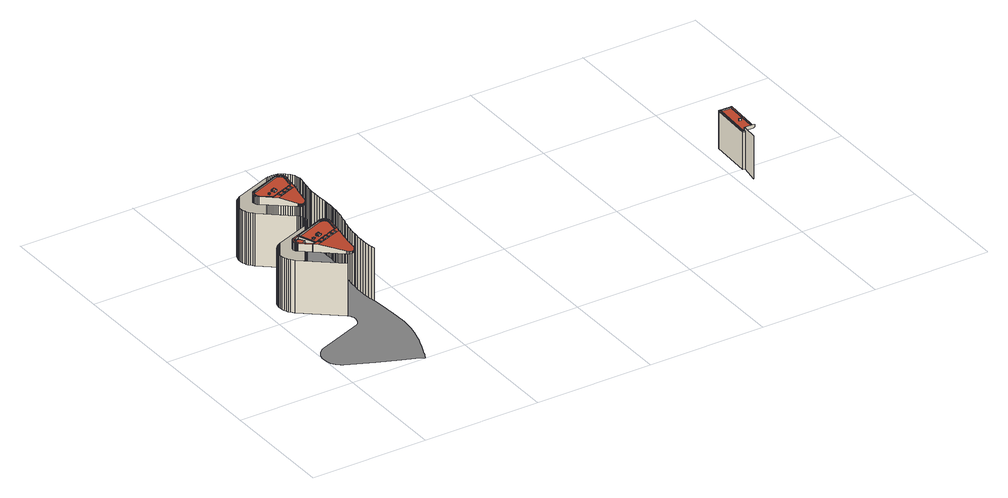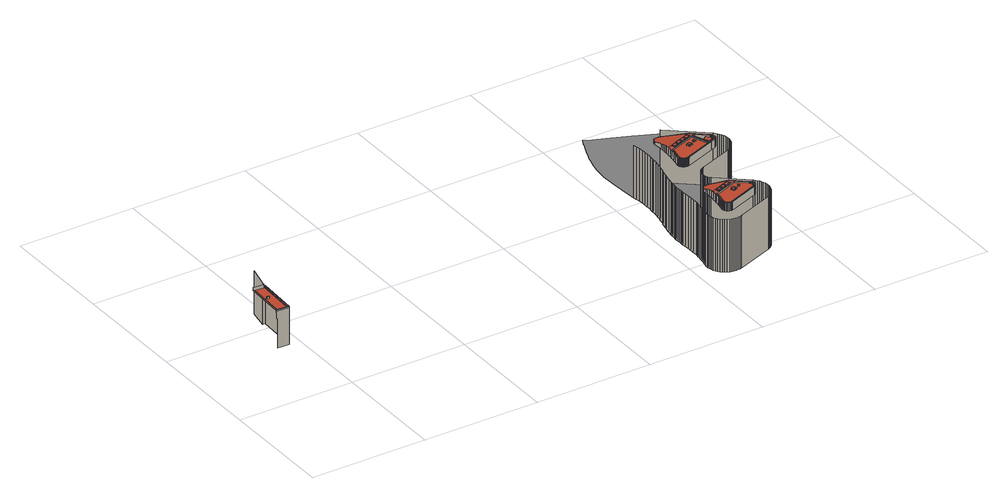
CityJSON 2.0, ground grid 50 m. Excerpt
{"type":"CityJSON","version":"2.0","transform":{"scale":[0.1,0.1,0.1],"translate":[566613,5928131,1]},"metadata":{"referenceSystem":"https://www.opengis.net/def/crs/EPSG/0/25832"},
"CityObjects":{
"building1":{"type":"Building","attributes":{"Grundfläche 2D":"8619.671251","Grundhöhe NN":"1.029"},"children":["building1-1","building1-2","building1-3","building1-4","building1-5","building1-6","building1-7","building1-8","building1-9","building1-10","building1-11","building1-12","building1-13","building1-14"],"geometry":[{"type":"MultiSurface","lod":"3","boundaries":[[[0,1,2,3]],[[4,0,3,5]],[[1,6,7,2]],[[8,4,5,9]],[[6,10,11,7]],[[12,8,9,13]],[[10,14,15,11]],[[16,17,18,12,13,19]],[[14,20,21,15]],[[20,22,23,21]],[[22,24,25,23]],[[24,26,27,25]],[[26,28,29,27]],[[28,30,31,29]],[[30,32,33,31]],[[32,34,35,33]],[[34,36,37,35]],[[38,17,16,39]],[[40,41,42,43]],[[40,43,44,45,46,47,48,49]],[[50,51,52,53]],[[36,54,55,37]],[[56,42,41,57,58]],[[59,60,61,62]],[[63,59,62,64]],[[60,65,66,61]],[[67,63,64,68]],[[65,69,70,66]],[[71,67,68,72]],[[69,73,74,70]],[[75,71,72,76]],[[73,77,78,74]],[[58,57,79,80]],[[81,75,76,82]],[[77,83,84,78]],[[80,79,85,86]],[[83,87,88,84]],[[86,85,89,90]],[[90,89,91,92]],[[87,93,94,88]],[[92,91,95,96]],[[47,46,97,98]],[[93,99,100,94]],[[95,101,102,96]],[[103,52,51,104]],[[50,53,105,106]],[[101,107,108,102]],[[99,109,110,100]],[[107,111,112,108]],[[111,113,114,112]],[[109,115,116,110]],[[117,118,119,120,121,122,123,124,125,126,127,128,129,130,131,132,133,134,135,136,137,138,139,140,141,142,143,144,145,146,147,148,149,39,16,19,13,9,5,3,2,7,11,15,21,23,25,27,29,31,33,35,37,55,150,151,152,153,154,155,156,157,158,159,160,161,162,163,164,165,166,167,82,76,72,68,64,62,61,66,70,74,78,84,88,94,100,110,116,168,169,170,171,172,173,174,175,176,177,178,179,180,181,182,183,184,185,186,187,188,189,190,191,192,193,194,195,196,197,198,199,200,201,202,203,204,205,206,207,208,209,210,211,212,213,214,215,216,217,218,219,220,221,222,223,224,225,226,227,228,229,230,231,232,233,234,235,236,237,238,239,240,241,242,243,244,245,246,247,248,249,250,251,252,253,254,255,256,257,258,259,260,261,262,263,264,265,266,267,268,269,270,271,272,273,274,275,276,277,278,279,280,281,282,283,284,285,286,287,288,289,290,291,292,293,294]],[[113,295,296,114]],[[297,298,299,300,301,302,303,304,305,306,56,58,80,86,90,92,96,102,108,112,114,296,307,308,309,310,311,312,313,314,315,316,317,318]],[[295,319,307,296]],[[319,320,308,307]],[[115,321,168,116]],[[320,322,323,324,325,326,327,328,329,330,317,316,315,314,313,312,311,310,309,308]],[[321,331,169,168]],[[297,318,317,330,332,333]],[[333,334,335,299,298,297]],[[336,81,82,167]],[[54,337,150,55]],[[338,339,340,341]],[[342,339,338,343]],[[341,340,344,345]],[[335,346,347,301,300,299]],[[348,342,343,349]],[[344,350,351,345]],[[337,352,151,150]],[[347,353,354,303,302,301]],[[355,348,349,356]],[[357,358,359,360]],[[360,359,361,362]],[[363,364,358,357]],[[43,42,56,306,365,366,367,368,369,370,371,372,373,374,375,376,377,378,379,380,381,382,383,384,385,386,387,388,389,390,391,392,393,394,395,396,397,97,46,45,44],[398,399,400,401,402,403,404,405,406,407,408,409,410,411,412,413,414,415,416,417,418,419,420,421,422,423,424,425,426,427,104,51,50,106]],[[362,361,428,429]],[[430,364,363,431]],[[354,432,433,305,304,303]],[[434,355,356,435]],[[352,436,152,151]],[[428,437,438,429]],[[437,439,440,438]],[[433,441,442,443,366,365,306,305]],[[444,434,435,445]],[[436,446,153,152]],[[439,447,448,440]],[[449,450,103,104,427,426,425,424,423,451,452,453]],[[454,444,445,455]],[[105,456,398,106]],[[446,457,154,153]],[[458,98,97,397]],[[459,460,370,369,368,367,366,443,461,462]],[[448,447,463,464]],[[456,465,399,398]],[[466,467,468,469,470,465,456,105,53,52,103,450,449,453,452,451,471,472,473,474,475,476,477,478,479,480,481,482,483,484,485,486,487,488]],[[489,458,397,396]],[[465,470,400,399]],[[457,490,155,154]],[[471,451,423,422,421,420,419,474,473,472]],[[491,489,396,395]],[[460,492,493,494,373,372,371,370]],[[470,469,401,400]],[[490,495,156,155]],[[469,468,402,401]],[[496,491,395,394]],[[497,430,431,498]],[[468,467,403,402]],[[499,496,394,393]],[[495,500,157,156]],[[467,466,404,403]],[[501,502,377,376,375,374,373,494,503,504]],[[505,499,393,392]],[[466,488,405,404]],[[475,474,419,418,417,416,415,478,477,476]],[[500,506,158,157]],[[488,487,406,405]],[[507,505,392,391]],[[508,336,167,166]],[[506,509,159,158]],[[406,487,486,407]],[[510,507,391,390]],[[511,508,166,165]],[[486,485,408,407]],[[509,512,160,159]],[[414,479,478,415]],[[485,484,409,408]],[[513,511,165,164]],[[413,480,479,414]],[[514,510,390,389]],[[512,515,161,160]],[[484,483,410,409]],[[412,481,480,413]],[[516,513,164,163]],[[483,482,411,410]],[[411,482,481,412]],[[515,517,162,161]],[[517,516,163,162]],[[388,518,514,389]],[[519,520,381,380,379,378,377,502,521,522]],[[250,523,524,525,252,251]],[[387,526,518,388]],[[386,527,526,387]],[[248,528,529,523,250,249]],[[381,520,530,382]],[[385,531,527,386]],[[382,530,532,383]],[[384,533,531,385]],[[383,532,533,384]],[[246,534,535,528,248,247]],[[536,351,350,537,538]],[[244,539,540,534,246,245]],[[242,541,542,539,244,243]],[[240,543,544,541,242,241]],[[331,545,170,169]],[[238,546,547,543,240,239]],[[548,546,238,237]],[[549,550,454,455]],[[463,551,552,464]],[[235,553,554,548,237,236]],[[555,556,497,498]],[[233,557,558,553,235,234]],[[538,537,559,560]],[[560,559,561,562]],[[231,563,564,557,233,232]],[[562,561,565,566]],[[566,565,567,568]],[[569,563,231,230]],[[567,570,571,568]],[[571,570,572,573]],[[228,574,575,569,230,229]],[[573,572,576,577]],[[576,578,579,577]],[[580,574,228,227]],[[578,581,582,579]],[[551,463,447,439,437,428,361,359,358,364,430,497,556,583,584,585,586,587,588,589,590,591,592,593,594,595,596,597,598,599,600,601,602]],[[603,580,227,226]],[[581,604,605,582]],[[606,607,608,609,610,611,612,536,538,560,562,566,568,571,573,577,579,582,605,613,614,615,616,617,618,619,620,621,622]],[[623,624,625,626,627,628,629,630,631,632,633,634,635,636,637,638,639,640,641,642,549,455,445,435,356,349,343,338,341,345,351,536,612,643,644,645,646,647],[498,431,363,357,360,362,429,438,440,448,464,552,648,649,650,651,652,653,654,655,656,657,658,659,660,661,662,663,664,665,666,667,555]],[[605,604,668,613]],[[224,669,670,603,226,225]],[[613,668,671,614]],[[671,672,615,614]],[[672,673,674,675,618,617,616,615]],[[675,676,677,620,619,618]],[[222,678,679,669,224,223]],[[677,680,681,682,606,622,621,620]],[[682,683,684,685,609,608,607,606]],[[220,686,687,678,222,221]],[[685,688,689,690,643,612,611,610,609]],[[218,691,692,686,220,219]],[[693,646,645,644,643,690,694,695]],[[667,666,584,583,556,555]],[[696,691,218,217]],[[623,647,646,693,697,698]],[[586,585,584,666,665,664]],[[699,696,217,216]],[[551,602,648,552]],[[664,663,662,588,587,586]],[[700,626,625,624,623,698,701,702]],[[550,549,642,703]],[[704,699,216,215]],[[602,601,649,648]],[[662,661,660,590,589,588]],[[705,704,215,214]],[[706,703,642,641]],[[628,627,626,700,707,708]],[[649,601,600,650]],[[709,705,214,213]],[[660,659,658,592,591,590]],[[640,710,706,641]],[[708,711,712,630,629,628]],[[650,600,599,651]],[[545,713,171,170]],[[714,709,213,212]],[[599,598,652,651]],[[657,593,592,658]],[[639,715,710,640]],[[598,597,653,652]],[[712,716,717,632,631,630]],[[718,714,212,211]],[[656,594,593,657]],[[597,596,654,653]],[[655,595,594,656]],[[596,595,655,654]],[[719,718,211,210]],[[720,715,639,638]],[[632,717,721,633]],[[637,722,720,638]],[[723,719,210,209]],[[713,724,172,171]],[[633,721,725,634]],[[726,723,209,208]],[[727,722,637,636]],[[634,725,728,635]],[[728,727,636,635]],[[206,729,730,726,208,207]],[[204,731,732,729,206,205]],[[724,733,173,172]],[[202,734,735,731,204,203]],[[200,736,737,734,202,201]],[[733,738,174,173]],[[198,739,740,736,200,199]],[[738,741,175,174]],[[742,739,198,197]],[[743,742,197,196]],[[744,743,196,195]],[[741,745,176,175]],[[746,744,195,194]],[[747,746,194,193]],[[745,748,177,176]],[[749,747,193,192]],[[750,749,192,191]],[[748,751,178,177]],[[752,750,191,190]],[[751,753,179,178]],[[754,752,190,189]],[[753,755,180,179]],[[756,754,189,188]],[[755,757,181,180]],[[758,756,188,187]],[[757,759,182,181]],[[760,758,187,186]],[[759,761,183,182]],[[762,760,186,185]],[[761,763,184,183]],[[763,762,185,184]]],"semantics":{"surfaces":[{"type":"WallSurface"},{"type":"GroundSurface"},{"type":"RoofSurface"}],"values":[0,0,0,0,0,0,0,0,0,0,0,0,0,0,0,0,0,0,0,0,0,0,0,0,0,0,0,0,0,0,0,0,0,0,0,0,0,0,0,0,0,0,0,0,0,0,0,0,0,0,0,1,0,2,0,0,0,0,0,0,0,0,0,0,0,0,0,0,0,0,0,0,0,0,0,2,0,0,0,0,0,0,0,0,0,0,0,0,0,0,0,0,0,0,0,2,0,0,0,0,0,0,0,0,0,0,0,0,0,0,0,0,0,0,0,0,0,0,0,0,0,0,0,0,0,0,0,0,0,0,0,0,0,0,0,0,0,0,0,0,0,0,0,0,0,0,0,0,0,0,0,0,0,0,0,0,0,0,0,0,0,0,0,0,0,0,0,0,0,0,0,0,0,0,0,2,0,0,2,2,0,0,0,0,0,0,0,0,0,0,0,0,0,0,0,0,0,0,0,0,0,0,0,0,0,0,0,0,0,0,0,0,0,0,0,0,0,0,0,0,0,0,0,0,0,0,0,0,0,0,0,0,0,0,0,0,0,0,0,0,0,0,0,0,0,0,0,0,0,0,0,0,0,0,0,0,0,0,0,0,0,0,0,0,0,0,0,0]}}]},
"building1-1":{"type":"BuildingInstallation","parents":["building1"],"geometry":[{"type":"MultiSurface","lod":"3","boundaries":[[[764,765,766,767,768,769,770,771]],[[772,773,768,767]],[[773,774,769,768]],[[774,775,776,777,764,771,770,769]],[[765,764,777,778]],[[772,767,766,765,778,779]]],"semantics":{"surfaces":[{"type":"RoofSurface"},{"type":"WallSurface"}],"values":[0,1,1,1,1,1]}}]},
"building1-2":{"type":"BuildingInstallation","parents":["building1"],"geometry":[{"type":"MultiSurface","lod":"3","boundaries":[[[780,781,782,783,784,785,786,787,788,789,790,791,792,793,794,795,796,797,798,799,800,801,42,43,44,802,803,804,805,806,807,808,809,810,811,812,813,814,815,816,817,818,819,820,821,822,823,824,45,46,825]],[[49,826,802,44]],[[827,803,802,826]],[[827,828,804,803]],[[828,829,805,804]],[[829,830,806,805]],[[831,807,806,830]],[[831,832,808,807]],[[810,809,808,832,833,834]],[[834,835,811,810]],[[835,836,812,811]],[[836,837,813,812]],[[837,838,839,815,814,813]],[[839,840,816,815]],[[817,816,840,841]],[[841,842,818,817]],[[842,843,819,818]],[[821,820,819,843,844,845]],[[845,846,822,821]],[[846,847,823,822]],[[847,848,824,823]],[[848,48,45,824]],[[825,46,47,849]],[[849,850,780,825]],[[782,781,780,850,851,852]],[[852,853,783,782]],[[853,854,784,783]],[[785,784,854,855]],[[855,856,786,785]],[[856,857,858,788,787,786]],[[858,859,789,788]],[[859,860,790,789]],[[792,791,790,860,861,862]],[[862,863,793,792]],[[863,864,794,793]],[[795,794,864,865]],[[865,866,796,795]],[[866,867,797,796]],[[799,798,797,867,868,869]],[[869,870,800,799]],[[870,871,801,800]],[[871,41,42,801]]],"semantics":{"surfaces":[{"type":"RoofSurface"},{"type":"WallSurface"}],"values":[0,1,1,1,1,1,1,1,1,1,1,1,1,1,1,1,1,1,1,1,1,1,1,1,1,1,1,1,1,1,1,1,1,1,1,1,1,1,1,1,1,1]}}]},
"building1-3":{"type":"BuildingInstallation","parents":["building1"],"geometry":[{"type":"MultiSurface","lod":"3","boundaries":[[[872,873,874,875]],[[873,872,876,877]],[[874,873,877,878]],[[875,874,878,879]],[[872,875,879,876]]],"semantics":{"surfaces":[{"type":"RoofSurface"},{"type":"WallSurface"}],"values":[0,1,1,1,1]}}]},
"building1-4":{"type":"BuildingInstallation","parents":["building1"],"geometry":[{"type":"MultiSurface","lod":"3","boundaries":[[[880,881,882,883]],[[883,882,884,885]],[[880,883,885,886]],[[881,880,886,887]],[[882,881,887,884]]],"semantics":{"surfaces":[{"type":"RoofSurface"},{"type":"WallSurface"}],"values":[0,1,1,1,1]}}]},
"building1-5":{"type":"BuildingInstallation","parents":["building1"],"geometry":[{"type":"MultiSurface","lod":"3","boundaries":[[[888,889,890,891,892,893,894,895,896,897,898,899]],[[900,901,892,891]],[[901,902,893,892]],[[902,903,894,893]],[[895,894,903,904]],[[904,905,896,895]],[[897,896,905,906]],[[906,907,898,897]],[[907,908,899,898]],[[908,909,888,899]],[[909,910,889,888]],[[910,911,890,889]],[[911,900,891,890]]],"semantics":{"surfaces":[{"type":"RoofSurface"},{"type":"WallSurface"}],"values":[0,1,1,1,1,1,1,1,1,1,1,1,1]}}]},
"building1-6":{"type":"BuildingInstallation","parents":["building1"],"geometry":[{"type":"MultiSurface","lod":"3","boundaries":[[[912,913,914,915,916,917,918,919,920,921,922,923]],[[924,925,916,915]],[[925,926,917,916]],[[918,917,926,927]],[[927,928,919,918]],[[928,929,920,919]],[[929,930,921,920]],[[930,931,922,921]],[[931,932,923,922]],[[932,933,912,923]],[[913,912,933,934]],[[934,935,914,913]],[[935,924,915,914]]],"semantics":{"surfaces":[{"type":"RoofSurface"},{"type":"WallSurface"}],"values":[0,1,1,1,1,1,1,1,1,1,1,1,1]}}]},
"building1-7":{"type":"BuildingInstallation","parents":["building1"],"geometry":[{"type":"MultiSurface","lod":"3","boundaries":[[[936,937,938,939,940,941,942,943,944,945,946,947]],[[941,940,948,949]],[[942,941,949,950]],[[943,942,950,951]],[[944,943,951,952]],[[945,944,952,953]],[[946,945,953,954]],[[947,946,954,955]],[[936,947,955,956]],[[937,936,956,957]],[[938,937,957,958]],[[939,938,958,959]],[[940,939,959,948]]],"semantics":{"surfaces":[{"type":"RoofSurface"},{"type":"WallSurface"}],"values":[0,1,1,1,1,1,1,1,1,1,1,1,1]}}]},
"building1-8":{"type":"BuildingInstallation","parents":["building1"],"geometry":[{"type":"MultiSurface","lod":"3","boundaries":[[[960,961,962,963,964,965,966,967,968,969,970,971]],[[972,973,964,963]],[[965,964,973,974]],[[974,975,966,965]],[[975,976,967,966]],[[976,977,968,967]],[[977,978,969,968]],[[978,979,970,969]],[[979,980,971,970]],[[980,981,960,971]],[[981,982,961,960]],[[982,983,962,961]],[[963,962,983,972]]],"semantics":{"surfaces":[{"type":"RoofSurface"},{"type":"WallSurface"}],"values":[0,1,1,1,1,1,1,1,1,1,1,1,1]}}]},
"building1-9":{"type":"BuildingInstallation","parents":["building1"],"geometry":[{"type":"MultiSurface","lod":"3","boundaries":[[[984,985,986,987,988,989,990,991,992,993,994,995]],[[996,997,988,987]],[[989,988,997,998]],[[998,999,990,989]],[[999,1000,991,990]],[[1000,1001,992,991]],[[1001,1002,993,992]],[[1002,1003,994,993]],[[1003,1004,995,994]],[[1004,1005,984,995]],[[1005,1006,985,984]],[[1006,1007,986,985]],[[987,986,1007,996]]],"semantics":{"surfaces":[{"type":"RoofSurface"},{"type":"WallSurface"}],"values":[0,1,1,1,1,1,1,1,1,1,1,1,1]}}]},
"building1-10":{"type":"BuildingInstallation","parents":["building1"],"geometry":[{"type":"MultiSurface","lod":"3","boundaries":[[[1008,1009,1010,1011]],[[1011,1010,1012,1013]],[[1008,1011,1013,1014]],[[1009,1008,1014,1015]],[[1010,1009,1015,1012]]],"semantics":{"surfaces":[{"type":"RoofSurface"},{"type":"WallSurface"}],"values":[0,1,1,1,1]}}]},
"building1-11":{"type":"BuildingInstallation","parents":["building1"],"geometry":[{"type":"MultiSurface","lod":"3","boundaries":[[[1016,1017,1018,1019,1020,1021,1022,1023,1024,1025,1026,1027]],[[1028,1029,1020,1019]],[[1021,1020,1029,1030]],[[1030,1031,1022,1021]],[[1031,1032,1023,1022]],[[1032,1033,1024,1023]],[[1033,1034,1025,1024]],[[1034,1035,1026,1025]],[[1035,1036,1027,1026]],[[1036,1037,1016,1027]],[[1037,1038,1017,1016]],[[1038,1039,1018,1017]],[[1019,1018,1039,1028]]],"semantics":{"surfaces":[{"type":"RoofSurface"},{"type":"WallSurface"}],"values":[0,1,1,1,1,1,1,1,1,1,1,1,1]}}]},
"building1-12":{"type":"BuildingInstallation","parents":["building1"],"geometry":[{"type":"MultiSurface","lod":"3","boundaries":[[[1040,1041,1042,1043,1044,1045,1046,1047,1048,1049,1050,1051]],[[1044,1043,1052,1053]],[[1045,1044,1053,1054]],[[1046,1045,1054,1055]],[[1047,1046,1055,1056]],[[1048,1047,1056,1057]],[[1049,1048,1057,1058]],[[1050,1049,1058,1059]],[[1051,1050,1059,1060]],[[1040,1051,1060,1061]],[[1041,1040,1061,1062]],[[1042,1041,1062,1063]],[[1043,1042,1063,1052]]],"semantics":{"surfaces":[{"type":"RoofSurface"},{"type":"WallSurface"}],"values":[0,1,1,1,1,1,1,1,1,1,1,1,1]}}]},
"building1-13":{"type":"BuildingInstallation","parents":["building1"],"geometry":[{"type":"MultiSurface","lod":"3","boundaries":[[[1064,1065,1066,1067,1068,1069,1070,1071,1072,1073,1074,1075]],[[1076,1077,1068,1067]],[[1077,1078,1069,1068]],[[1078,1079,1070,1069]],[[1071,1070,1079,1080]],[[1080,1081,1072,1071]],[[1081,1082,1073,1072]],[[1082,1083,1074,1073]],[[1083,1084,1075,1074]],[[1084,1085,1064,1075]],[[1085,1086,1065,1064]],[[1086,1087,1066,1065]],[[1067,1066,1087,1076]]],"semantics":{"surfaces":[{"type":"RoofSurface"},{"type":"WallSurface"}],"values":[0,1,1,1,1,1,1,1,1,1,1,1,1]}}]},
"building1-14":{"type":"BuildingInstallation","parents":["building1"],"geometry":[{"type":"MultiSurface","lod":"3","boundaries":[[[1088,1089,1090,1091,1092,1093,1094,1095,1096,1097,1098,1099]],[[1100,1101,1092,1091]],[[1101,1102,1093,1092]],[[1102,1103,1094,1093]],[[1095,1094,1103,1104]],[[1104,1105,1096,1095]],[[1105,1106,1097,1096]],[[1106,1107,1098,1097]],[[1107,1108,1099,1098]],[[1108,1109,1088,1099]],[[1089,1088,1109,1110]],[[1110,1111,1090,1089]],[[1111,1100,1091,1090]]],"semantics":{"surfaces":[{"type":"RoofSurface"},{"type":"WallSurface"}],"values":[0,1,1,1,1,1,1,1,1,1,1,1,1]}}]},
"building2":{"type":"Building","attributes":{"Grundfläche 2D":"17443.904602","Grundhöhe NN":"2.123"},"children":["building2-1"],"geometry":[{"type":"MultiSurface","lod":"3","boundaries":[[[1112,1113,1114,1115,1116,1117,1118,1119,1120,1121,1122,1123,1124]],[[1125,1121,1120,1126]],[[1121,1125,1127,1122]],[[1128,1129,1118,1117]],[[1130,1115,1114]],[[1125,1131,1132,1127]],[[1128,1133,1134,1129]],[[1131,1125,1126,1135]],[[1117,1116,1136,1137,1138,1133,1128]],[[1137,1136,1116,1115,1130,1139,1140,1141,1142,1143]],[[1144,1145,1146,1147,1135,1126,1120,1119,1118,1129,1134,1148,1143,1142,1149]],[[1133,1138,1148,1134]],[[1150,1151,1152,1153,1131,1135,1147,1146,1145,1144]],[[1154,1155,1156,1157,1132,1131,1153,1152,1151,1150,1158,1159]]],"semantics":{"surfaces":[{"type":"WallSurface"},{"type":"RoofSurface"}],"values":[0,0,0,0,1,0,0,0,1,0,1,0,0,0]}}]},
"building2-1":{"type":"BuildingInstallation","parents":["building2"],"geometry":[{"type":"MultiSurface","lod":"3","boundaries":[[[1160,1161,1162,1163]],[[1163,1162,1164,1165]],[[1165,1166,1160,1163]],[[1161,1160,1166,1167]],[[1167,1164,1162,1161]]],"semantics":{"surfaces":[{"type":"RoofSurface"},{"type":"WallSurface"}],"values":[0,1,1,1,1]}}]}
},
"vertices":[
[73,575,228],[70,584,228],[70,584,0],[73,575,0],[76,568,228],[76,568,0],[69,593,228],[69,593,0],[80,559,228],[80,559,0],[69,603,228],[69,603,0],[85,552,228],[85,552,0],[70,611,228],[70,611,0],[96,539,0],[96,539,228],[91,545,228],[91,545,0],[71,619,228],[71,619,0],[74,628,228],[74,628,0],[78,636,228],[78,636,0],[83,644,228],[83,644,0],[88,651,228],[88,651,0],[94,657,228],[94,657,0],[101,663,228],[101,663,0],[108,668,228],[108,668,0],[116,672,228],[116,672,0],[249,413,228],[249,413,0],[198,558,228],[185,553,228],[185,553,262],[198,558,262],[198,560,262],[171,630,262],[168,637,262],[168,637,228],[171,630,228],[198,560,228],[176,633,262],[204,560,262],[204,560,257],[176,633,257],[262,728,228],[262,728,0],[202,538,262],[281,473,228],[281,473,241],[133,940,228],[130,948,228],[130,948,0],[133,940,0],[136,932,228],[136,932,0],[129,957,228],[129,957,0],[140,924,228],[140,924,0],[128,965,228],[128,965,0],[145,918,228],[145,918,0],[129,974,228],[129,974,0],[150,911,228],[150,911,0],[131,984,228],[131,984,0],[285,470,228],[285,470,240],[156,905,228],[156,905,0],[133,991,228],[133,991,0],[290,467,228],[290,467,239],[136,999,228],[136,999,0],[295,465,228],[295,465,238],[300,465,228],[300,465,237],[141,1007,228],[141,1007,0],[305,465,228],[305,465,237],[297,686,262],[297,686,228],[146,1014,228],[146,1014,0],[311,467,228],[311,467,237],[317,603,257],[317,603,262],[299,680,257],[299,680,262],[314,470,228],[314,470,237],[151,1021,228],[151,1021,0],[317,473,228],[317,473,238],[319,477,228],[319,477,238],[157,1026,228],[157,1026,0],[14,151,0],[9,160,0],[6,169,0],[3,178,0],[2,188,0],[2,198,0],[3,208,0],[5,217,0],[8,226,0],[13,235,0],[18,243,0],[25,250,0],[32,257,0],[40,262,0],[49,267,0],[242,341,0],[245,343,0],[249,346,0],[252,350,0],[255,353,0],[257,357,0],[259,362,0],[261,366,0],[262,371,0],[263,375,0],[263,380,0],[263,385,0],[263,389,0],[261,394,0],[260,398,0],[258,403,0],[256,407,0],[253,410,0],[268,730,0],[272,733,0],[276,735,0],[280,739,0],[284,743,0],[287,747,0],[289,752,0],[291,758,0],[293,762,0],[293,767,0],[293,773,0],[293,778,0],[292,783,0],[290,788,0],[288,793,0],[285,798,0],[282,801,0],[278,805,0],[164,1031,0],[172,1036,0],[331,1097,0],[340,1099,0],[349,1100,0],[357,1100,0],[367,1100,0],[374,1098,0],[383,1096,0],[392,1092,0],[400,1087,0],[407,1082,0],[413,1076,0],[419,1069,0],[424,1061,0],[429,1053,0],[432,1045,0],[434,1036,0],[435,1028,0],[435,1019,0],[435,1010,0],[432,1001,0],[430,992,0],[429,983,0],[427,975,0],[426,966,0],[425,957,0],[423,949,0],[423,940,0],[422,931,0],[421,922,0],[421,913,0],[421,904,0],[421,896,0],[421,887,0],[421,878,0],[421,869,0],[422,860,0],[422,851,0],[423,842,0],[424,836,0],[424,830,0],[424,821,0],[424,812,0],[424,803,0],[424,793,0],[424,784,0],[423,775,0],[422,766,0],[421,757,0],[420,748,0],[419,739,0],[417,730,0],[416,721,0],[414,712,0],[412,703,0],[410,694,0],[408,685,0],[406,676,0],[404,667,0],[401,659,0],[399,650,0],[397,642,0],[395,633,0],[394,624,0],[392,616,0],[391,607,0],[390,598,0],[389,589,0],[388,580,0],[387,572,0],[387,563,0],[386,554,0],[386,545,0],[386,536,0],[386,527,0],[386,519,0],[386,510,0],[387,501,0],[388,492,0],[388,483,0],[389,474,0],[390,466,0],[391,457,0],[392,452,0],[393,443,0],[394,434,0],[398,376,0],[400,348,0],[401,338,0],[401,336,0],[402,318,0],[403,300,0],[403,282,0],[403,265,0],[402,247,0],[400,229,0],[398,211,0],[395,194,0],[391,176,0],[386,159,0],[381,141,0],[377,129,0],[374,118,0],[370,107,0],[366,97,0],[362,86,0],[358,75,0],[354,64,0],[349,53,0],[345,43,0],[339,31,0],[339,30,0],[338,28,0],[337,26,0],[336,22,0],[332,14,0],[328,5,0],[326,2,0],[309,10,0],[278,23,0],[227,43,0],[153,75,0],[43,125,0],[35,130,0],[27,137,0],[20,144,0],[321,481,228],[321,481,239],[320,540,252],[320,544,254],[320,549,255],[320,554,256],[320,559,257],[320,564,258],[321,569,259],[321,574,260],[321,579,261],[322,584,262],[322,485,240],[322,489,241],[322,494,242],[321,498,243],[321,503,244],[321,508,245],[321,513,246],[320,517,247],[320,522,248],[320,527,249],[320,530,250],[320,535,251],[322,485,228],[322,489,228],[164,1031,228],[322,494,228],[321,498,228],[321,503,228],[321,508,228],[321,513,228],[320,517,228],[320,522,228],[320,527,228],[320,530,228],[172,1036,228],[320,535,228],[320,540,228],[320,544,228],[320,549,228],[278,805,228],[268,730,228],[194,965,262],[194,965,228],[196,960,228],[196,960,262],[194,971,228],[194,971,262],[199,955,228],[199,955,262],[320,554,228],[320,559,228],[194,977,228],[194,977,262],[203,952,228],[203,952,262],[272,733,228],[320,564,228],[321,569,228],[196,982,228],[196,982,262],[202,963,262],[202,963,257],[200,967,257],[200,967,262],[200,971,257],[200,971,262],[204,959,262],[204,959,257],[322,589,262],[323,594,262],[323,599,262],[324,604,262],[324,606,262],[325,609,262],[325,614,262],[326,619,262],[327,624,262],[327,629,262],[328,633,262],[329,638,262],[330,643,262],[331,648,262],[332,653,262],[332,658,262],[333,662,262],[333,665,262],[333,668,262],[332,672,262],[330,675,262],[329,677,262],[327,680,262],[324,682,262],[321,684,262],[319,686,262],[316,686,262],[313,687,262],[311,688,262],[308,688,262],[305,688,262],[302,687,262],[299,687,262],[301,681,262],[303,681,262],[305,681,262],[308,681,262],[310,681,262],[312,681,262],[314,680,262],[316,680,262],[318,679,262],[320,677,262],[322,676,262],[324,674,262],[325,672,262],[326,669,262],[326,667,262],[327,665,262],[326,662,262],[326,659,262],[325,654,262],[324,649,262],[323,644,262],[323,639,262],[322,635,262],[321,630,262],[320,625,262],[320,620,262],[319,615,262],[318,610,262],[318,607,262],[318,605,262],[200,976,257],[200,976,262],[206,956,257],[206,956,262],[321,574,228],[321,579,228],[199,987,228],[199,987,262],[276,735,228],[202,980,257],[202,980,262],[204,984,257],[204,984,262],[322,584,228],[322,589,228],[323,594,228],[203,992,228],[203,992,262],[280,739,228],[207,987,257],[207,987,262],[318,607,257],[318,605,257],[320,620,257],[319,615,257],[318,610,257],[207,994,228],[207,994,262],[301,681,257],[284,743,228],[299,687,228],[324,606,228],[325,609,228],[323,599,228],[324,604,228],[210,989,257],[210,989,262],[303,681,257],[314,680,257],[312,681,257],[310,681,257],[308,681,257],[305,681,257],[320,625,257],[321,630,257],[322,635,257],[323,639,257],[323,644,257],[324,649,257],[325,654,257],[326,659,257],[326,662,257],[327,665,257],[326,667,257],[326,669,257],[325,672,257],[324,674,257],[322,676,257],[320,677,257],[318,679,257],[316,680,257],[302,687,228],[287,747,228],[305,688,228],[325,614,228],[326,619,228],[327,624,228],[289,752,228],[308,688,228],[250,921,257],[250,921,262],[311,688,228],[291,758,228],[329,638,228],[330,643,228],[327,629,228],[328,633,228],[313,687,228],[293,762,228],[316,686,228],[282,801,228],[293,767,228],[319,686,228],[285,798,228],[293,773,228],[288,793,228],[321,684,228],[293,778,228],[290,788,228],[292,783,228],[324,682,228],[332,658,228],[333,662,228],[331,648,228],[332,653,228],[390,466,228],[391,457,228],[392,452,228],[327,680,228],[329,677,228],[388,483,228],[389,474,228],[333,665,228],[330,675,228],[333,668,228],[332,672,228],[387,501,228],[388,492,228],[263,903,262],[317,860,228],[317,860,241],[386,519,228],[386,510,228],[386,536,228],[386,527,228],[386,554,228],[386,545,228],[331,1097,228],[387,572,228],[387,563,228],[388,580,228],[337,1044,262],[337,1044,228],[338,1038,257],[338,1038,262],[390,598,228],[389,589,228],[353,961,262],[353,961,257],[392,616,228],[391,607,228],[320,857,228],[320,857,240],[324,855,228],[324,855,239],[395,633,228],[394,624,228],[327,854,228],[327,854,238],[331,853,228],[331,853,238],[397,642,228],[336,853,228],[336,853,237],[339,854,228],[339,854,237],[401,659,228],[399,650,228],[343,855,228],[343,855,237],[346,857,228],[346,857,237],[404,667,228],[349,860,228],[349,860,238],[353,966,257],[354,971,257],[355,976,257],[355,981,257],[356,986,257],[357,991,257],[358,996,257],[359,1001,257],[360,1006,257],[361,1011,257],[362,1016,257],[362,1020,257],[362,1023,257],[360,1027,257],[358,1030,257],[356,1033,257],[353,1036,257],[349,1037,257],[346,1038,257],[342,1039,257],[406,676,228],[352,863,228],[352,863,238],[355,911,253],[355,916,255],[355,920,256],[356,925,258],[356,930,259],[356,935,261],[357,939,262],[354,867,239],[355,870,240],[355,874,241],[355,878,242],[355,882,244],[355,887,246],[355,892,247],[355,897,249],[355,901,250],[355,906,252],[359,965,262],[360,970,262],[360,975,262],[361,980,262],[362,985,262],[363,990,262],[364,995,262],[364,1000,262],[365,1005,262],[366,1010,262],[368,1015,262],[368,1020,262],[367,1025,262],[366,1029,262],[363,1034,262],[360,1037,262],[356,1040,262],[351,1043,262],[347,1044,262],[342,1044,262],[357,941,262],[357,946,262],[358,950,262],[358,955,262],[359,960,262],[342,1039,262],[346,1038,262],[349,1037,262],[353,1036,262],[356,1033,262],[358,1030,262],[360,1027,262],[362,1023,262],[362,1020,262],[362,1016,262],[361,1011,262],[360,1006,262],[359,1001,262],[358,996,262],[357,991,262],[356,986,262],[355,981,262],[355,976,262],[354,971,262],[353,966,262],[354,867,228],[410,694,228],[408,685,228],[355,870,228],[355,874,228],[355,878,228],[355,882,228],[355,887,228],[355,892,228],[355,897,228],[414,712,228],[412,703,228],[355,901,228],[355,906,228],[355,911,228],[355,916,228],[355,920,228],[356,925,228],[417,730,228],[416,721,228],[356,930,228],[356,935,228],[357,941,228],[420,748,228],[419,739,228],[358,955,228],[357,946,228],[358,950,228],[421,757,228],[359,960,228],[359,965,228],[422,766,228],[361,980,228],[360,970,228],[360,975,228],[342,1044,228],[423,775,228],[424,784,228],[347,1044,228],[362,985,228],[363,990,228],[424,793,228],[351,1043,228],[364,995,228],[364,1000,228],[340,1099,228],[424,803,228],[356,1040,228],[365,1005,228],[366,1010,228],[424,812,228],[424,821,228],[360,1037,228],[368,1015,228],[363,1034,228],[424,830,228],[349,1100,228],[368,1020,228],[424,836,228],[366,1029,228],[367,1025,228],[422,851,228],[423,842,228],[421,869,228],[422,860,228],[357,1100,228],[421,887,228],[421,878,228],[421,904,228],[421,896,228],[367,1100,228],[421,922,228],[421,913,228],[374,1098,228],[422,931,228],[423,940,228],[423,949,228],[383,1096,228],[425,957,228],[426,966,228],[392,1092,228],[427,975,228],[429,983,228],[400,1087,228],[430,992,228],[407,1082,228],[432,1001,228],[413,1076,228],[435,1010,228],[419,1069,228],[435,1019,228],[424,1061,228],[435,1028,228],[429,1053,228],[434,1036,228],[432,1045,228],
[159,585,258],[178,598,258],[161,620,258],[161,621,258],[159,619,258],[142,607,258],[144,606,258],[145,603,258],[161,621,228],[159,619,228],[142,607,228],[144,606,228],[145,603,228],[159,585,228],[178,598,228],[161,620,228],
[145,628,262],[144,627,262],[143,626,262],[141,624,262],[139,623,262],[138,620,262],[136,618,262],[136,617,262],[135,616,262],[134,613,262],[134,611,262],[134,609,262],[134,608,262],[133,606,262],[134,603,262],[134,600,262],[135,598,262],[136,595,262],[137,594,262],[137,593,262],[139,591,262],[141,589,262],[191,557,262],[146,594,262],[145,596,262],[143,597,262],[143,599,262],[142,600,262],[141,602,262],[141,603,262],[141,604,262],[141,606,262],[141,607,262],[141,609,262],[141,611,262],[142,611,262],[142,613,262],[143,615,262],[144,616,262],[145,618,262],[146,618,262],[146,619,262],[148,620,262],[149,621,262],[151,622,262],[147,629,262],[191,557,228],[146,594,228],[145,596,228],[143,597,228],[143,599,228],[142,600,228],[141,602,228],[141,603,228],[141,604,228],[141,606,228],[141,607,228],[141,609,228],[141,611,228],[142,611,228],[142,613,228],[143,615,228],[144,616,228],[145,618,228],[146,618,228],[146,619,228],[148,620,228],[149,621,228],[151,622,228],[147,629,228],[145,628,228],[144,627,228],[143,626,228],[141,624,228],[139,623,228],[138,620,228],[136,618,228],[136,617,228],[135,616,228],[134,613,228],[134,611,228],[134,609,228],[134,608,228],[133,606,228],[134,603,228],[134,600,228],[135,598,228],[136,595,228],[137,594,228],[137,593,228],[139,591,228],[141,589,228],
[186,565,245],[193,567,245],[190,576,245],[183,573,245],[186,565,228],[193,567,228],[190,576,228],[183,573,228],
[210,594,262],[213,587,262],[219,590,262],[216,596,262],[219,590,257],[216,596,257],[210,594,257],[213,587,257],
[213,560,266],[215,554,266],[217,555,266],[220,547,266],[237,554,266],[234,562,266],[236,562,266],[233,568,266],[228,566,266],[228,565,266],[219,561,266],[219,563,266],[220,547,262],[237,554,262],[234,562,262],[236,562,262],[233,568,262],[228,566,262],[228,565,262],[219,561,262],[219,563,262],[213,560,262],[215,554,262],[217,555,262],
[235,569,266],[238,563,266],[239,564,266],[242,556,266],[260,563,266],[257,571,266],[258,571,266],[256,577,266],[250,575,266],[251,573,266],[242,570,266],[241,571,266],[242,556,262],[260,563,262],[257,571,262],[258,571,262],[256,577,262],[250,575,262],[251,573,262],[242,570,262],[241,571,262],[235,569,262],[238,563,262],[239,564,262],
[233,608,263],[235,603,263],[236,603,263],[239,595,263],[252,600,263],[248,608,263],[250,609,263],[248,614,263],[242,612,263],[243,610,263],[239,609,263],[239,611,263],[252,600,257],[248,608,257],[250,609,257],[248,614,257],[242,612,257],[243,610,257],[239,609,257],[239,611,257],[233,608,257],[235,603,257],[236,603,257],[239,595,257],
[258,578,266],[260,572,266],[262,572,266],[265,564,266],[283,571,266],[279,579,266],[281,580,266],[278,585,266],[273,583,266],[273,582,266],[264,578,266],[264,580,266],[265,564,262],[283,571,262],[279,579,262],[281,580,262],[278,585,262],[273,583,262],[273,582,262],[264,578,262],[264,580,262],[258,578,262],[260,572,262],[262,572,262],
[280,586,266],[283,580,266],[284,581,266],[287,573,266],[305,580,266],[302,588,266],[303,588,266],[301,594,266],[295,592,266],[296,591,266],[287,587,266],[286,589,266],[287,573,262],[305,580,262],[302,588,262],[303,588,262],[301,594,262],[295,592,262],[296,591,262],[287,587,262],[286,589,262],[280,586,262],[283,580,262],[284,581,262],
[246,953,263],[249,947,263],[254,949,263],[252,955,263],[254,949,257],[252,955,257],[246,953,257],[249,947,257],
[272,927,266],[274,921,266],[276,921,266],[279,913,266],[297,920,266],[294,928,266],[295,929,266],[292,935,266],[287,932,266],[287,931,266],[278,927,266],[278,929,266],[279,913,262],[297,920,262],[294,928,262],[295,929,262],[292,935,262],[287,932,262],[287,931,262],[278,927,262],[278,929,262],[272,927,262],[274,921,262],[276,921,262],
[269,965,263],[271,960,263],[272,960,263],[276,952,263],[288,957,263],[285,965,263],[286,965,263],[284,971,263],[278,969,263],[279,967,263],[275,966,263],[275,968,263],[276,952,257],[288,957,257],[285,965,257],[286,965,257],[284,971,257],[278,969,257],[279,967,257],[275,966,257],[275,968,257],[269,965,257],[271,960,257],[272,960,257],
[295,935,266],[297,929,266],[298,930,266],[302,922,266],[319,929,266],[316,937,266],[317,937,266],[315,943,266],[309,941,266],[310,940,266],[301,936,266],[300,938,266],[302,922,262],[319,929,262],[316,937,262],[317,937,262],[315,943,262],[309,941,262],[310,940,262],[301,936,262],[300,938,262],[295,935,262],[297,929,262],[298,930,262],
[317,944,266],[319,938,266],[321,939,266],[324,931,266],[341,937,266],[338,945,266],[339,946,266],[337,952,266],[332,949,266],[332,948,266],[323,945,266],[322,946,266],[324,931,262],[341,937,262],[338,945,262],[339,946,262],[337,952,262],[332,949,262],[332,948,262],[323,945,262],[322,946,262],[317,944,262],[319,938,262],[321,939,262],
[2059,481,189],[2060,486,189],[2060,487,189],[2060,488,188],[2060,488,173],[2060,487,173],[2060,487,177],[2060,486,177],[2059,481,177],[2059,481,173],[2059,481,11],[2046,402,11],[2046,402,198],[2049,482,173],[2049,482,177],[2049,482,11],[2055,487,173],[2055,487,177],[2065,487,188],[2057,658,173],[2057,658,11],[2062,653,173],[2062,653,177],[2057,658,177],[2100,486,173],[2101,486,173],[2108,650,173],[2100,486,188],[2101,486,188],[2106,486,188],[2106,486,177],[2101,486,177],[2114,656,177],[2112,656,177],[2108,656,177],[2107,656,177],[2108,650,177],[2114,655,177],[2114,656,173],[2112,656,173],[2108,656,173],[2107,656,173],[2112,656,141],[2108,656,141],[2107,656,141],[2107,656,11],[2114,656,169],[2112,656,168],
[2093,562,181],[2084,562,181],[2084,558,181],[2093,558,181],[2084,558,173],[2093,558,173],[2093,562,173],[2084,562,173]
]}
